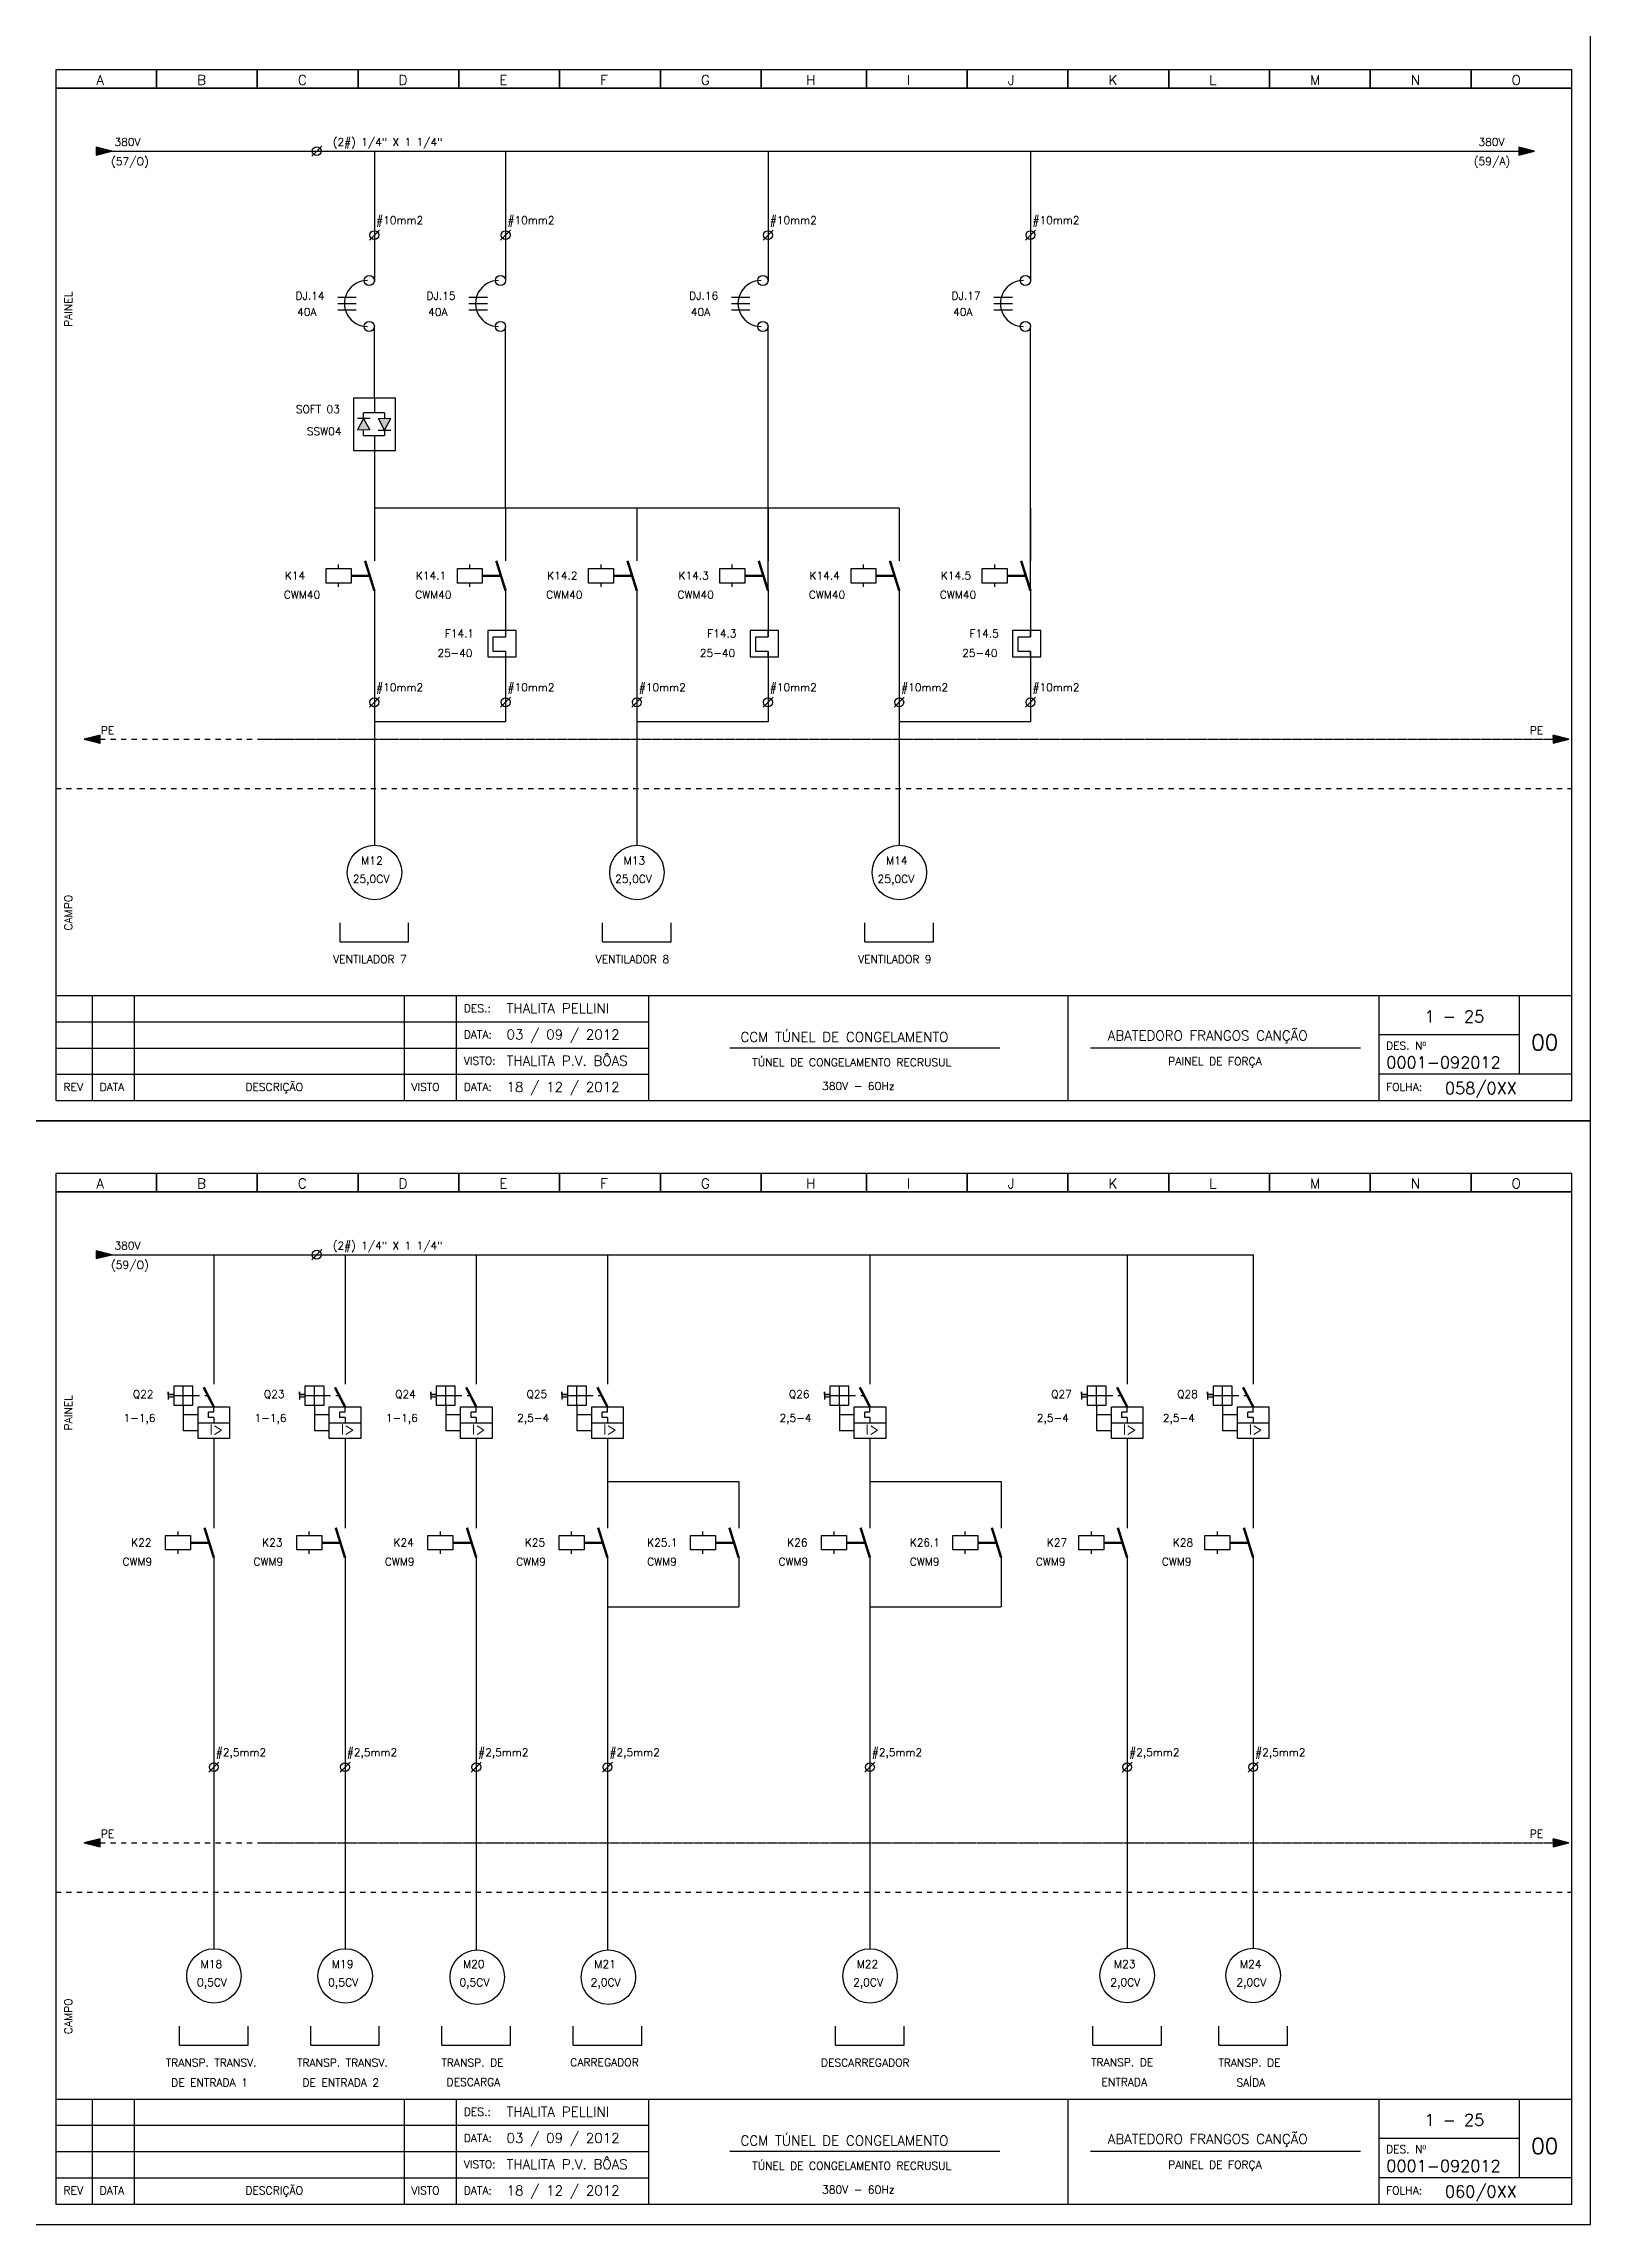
# Model space of a CAD drawing. Header units: millimetres. Extents: x 1974 to 2560, y 1429 to 1567.
# Drawn here: x 2435.76 to 2465.23, y 1470.62 to 1512.17 of the extents above; entities that cross this region are included whole.
import ezdxf

# ---------------------------------------------------------------- set-up
doc = ezdxf.new("R2010")
doc.units = ezdxf.units.MM
for name, pattern in [('DASHDOT2', [0.5, 0.25, -0.125, 0, -0.125]), ('DASHED', [0.75, 0.5, -0.25]), ('HIDDEN2', [0.1875, 0.125, -0.0625])]:
    doc.linetypes.add(name, pattern=pattern)
for name, color, linetype in [('1', 5, 'Continuous'), ('ALIMENTAÇÃO', 6, 'Continuous'), ('CONECTOR_SAK', 2, 'Continuous'), ('DISJUNTOR', 5, 'Continuous'), ('EQUIPAMENTOS', 5, 'Continuous'), ('linhas', 6, 'Continuous'), ('MARGEM', 1, 'Continuous'), ('MOTORES', 5, 'Continuous'), ('PAINEL', 7, 'Continuous'), ('soft', 5, 'Continuous'), ('TERRA', 3, 'DASHED'), ('TEXTO', 4, 'Continuous'), ('TEXTO_2', 5, 'Continuous'), ('TIMBRE', 7, 'Continuous')]:
    doc.layers.add(name, color=color, linetype=linetype)
doc.styles.add('REGUA60', font='romans.shx', dxfattribs={"height": 2})
doc.styles.add('ROMANC', font='romanc.shx', dxfattribs={"height": 0.55})
doc.styles.add('ROMANS', font='romans.shx', dxfattribs={"height": 37})

# ---------------------------------------------------------------- blocks, each defined once
blk = doc.blocks.new('soft')
at = {"layer": 'soft'}
h = blk.add_hatch(color=7, dxfattribs=at)
h.paths.add_polyline_path([(-0.206, -0.385), (-0.323, -0.602), (-0.088, -0.602)])
h.paths.add_polyline_path([(0.194, -0.609), (0.312, -0.391), (0.077, -0.391)])
for p, q in [((0.403, 0), (-0.397, 0)), ((-0.397, 0), (-0.397, -1)), ((0.403, -1), (0.403, 0)), ((-0.206, -0.385), (-0.323, -0.602)), ((-0.206, -0.385), (-0.088, -0.602)), ((0.194, -0.609), (0.077, -0.391)), ((0.194, -0.609), (0.312, -0.391)), ((-0.397, -1), (0.403, -1))]:
    blk.add_line(p, q, dxfattribs=at)
at = {"layer": 'soft', "color": 7}
for p, q in [((0, 0), (0, -0.282)), ((-0.083, -0.385), (-0.323, -0.385)), ((-0.206, -0.385), (-0.206, -0.282)), ((0.194, -0.282), (-0.206, -0.282)), ((0.194, -0.282), (0.194, -0.391)), ((-0.206, -0.711), (-0.206, -0.602)), ((-0.206, -0.711), (0.194, -0.711)), ((0, -0.711), (0, -1)), ((0.072, -0.609), (0.312, -0.609)), ((0.194, -0.609), (0.194, -0.711))]:
    blk.add_line(p, q, dxfattribs=at)
at = {"layer": 'soft', "lineweight": 20}
for p, q in [((0.312, -0.391), (0.077, -0.391)), ((-0.323, -0.602), (-0.088, -0.602))]:
    blk.add_line(p, q, dxfattribs=at)

msp = doc.modelspace()

# ---------------------------------------------------------------- hatches: boundary and pattern name
at = {"layer": 'EQUIPAMENTOS'}
for points in [[(2437.066, 1510.121), (2436.766, 1510.196), (2436.766, 1510.046)], [(2464.171, 1510.121), (2463.871, 1510.196), (2463.871, 1510.046)], [(2437.066, 1489.096), (2436.766, 1489.171), (2436.766, 1489.021)]]:
    msp.add_hatch(color=256, dxfattribs=at).paths.add_polyline_path(points)
at = {"layer": 'TERRA'}
h = msp.add_hatch(dxfattribs=at)
h.set_pattern_fill('ANSI31', color=256, scale=0.004, angle=180, style=0)
h.set_pattern_definition([(225, (2493.79393076, 1547.5372142), (0.0003535533906, -0.0003535533906), [])])
h.paths.add_polyline_path([(2436.539, 1498.917), (2436.839, 1498.917), (2436.839, 1498.992)])
h.paths.add_polyline_path([(2436.839, 1498.842), (2436.839, 1498.917), (2436.539, 1498.917)])
h = msp.add_hatch(dxfattribs=at)
h.set_pattern_fill('ANSI31', color=256, scale=0.004, style=0)
h.set_pattern_definition([(45, (2407.56947655, 1450.29762667), (-0.0003535533906, 0.0003535533906), [])])
h.paths.add_polyline_path([(2464.824, 1498.917), (2464.524, 1498.917), (2464.524, 1498.842)])
h.paths.add_polyline_path([(2464.524, 1498.992), (2464.524, 1498.917), (2464.824, 1498.917)])
h = msp.add_hatch(dxfattribs=at)
h.set_pattern_fill('ANSI31', color=256, scale=0.004, angle=180, style=0)
h.set_pattern_definition([(225, (2493.79393076, 1526.5122142), (0.0003535533906, -0.0003535533906), [])])
h.paths.add_polyline_path([(2436.539, 1477.892), (2436.839, 1477.892), (2436.839, 1477.967)])
h.paths.add_polyline_path([(2436.839, 1477.817), (2436.839, 1477.892), (2436.539, 1477.892)])
h = msp.add_hatch(dxfattribs=at)
h.set_pattern_fill('ANSI31', color=256, scale=0.004, style=0)
h.set_pattern_definition([(45, (2407.56947655, 1429.27262667), (-0.0003535533906, 0.0003535533906), [])])
h.paths.add_polyline_path([(2464.824, 1477.892), (2464.524, 1477.892), (2464.524, 1477.817)])
h.paths.add_polyline_path([(2464.524, 1477.967), (2464.524, 1477.892), (2464.824, 1477.892)])

# ---------------------------------------------------------------- linework, layer by layer
for p, q in [((2441.368, 1507.342), (2441.722, 1507.342)), ((2441.368, 1507.219), (2441.722, 1507.219)), ((2441.368, 1507.096), (2441.722, 1507.096)), ((2443.868, 1507.342), (2444.222, 1507.342)), ((2443.868, 1507.219), (2444.222, 1507.219)), ((2443.868, 1507.096), (2444.222, 1507.096)), ((2448.868, 1507.342), (2449.222, 1507.342)), ((2448.868, 1507.219), (2449.222, 1507.219)), ((2448.868, 1507.096), (2449.222, 1507.096)), ((2453.868, 1507.342), (2454.222, 1507.342)), ((2453.868, 1507.219), (2454.222, 1507.219)), ((2453.868, 1507.096), (2454.222, 1507.096)), ((2441.412, 1495.058), (2441.412, 1495.422)), ((2442.719, 1495.058), (2442.719, 1495.422)), ((2446.412, 1495.058), (2446.412, 1495.422)), ((2447.719, 1495.058), (2447.719, 1495.422)), ((2451.412, 1495.058), (2451.412, 1495.422)), ((2452.719, 1495.058), (2452.719, 1495.422)), ((2441.412, 1495.058), (2442.719, 1495.058)), ((2446.412, 1495.058), (2447.719, 1495.058)), ((2451.412, 1495.058), (2452.719, 1495.058)), ((2438.353, 1474.033), (2438.353, 1474.397)), ((2439.66, 1474.033), (2439.66, 1474.397)), ((2440.853, 1474.033), (2440.853, 1474.397)), ((2442.16, 1474.033), (2442.16, 1474.397)), ((2443.353, 1474.033), (2443.353, 1474.397)), ((2444.66, 1474.033), (2444.66, 1474.397)), ((2445.853, 1474.033), (2445.853, 1474.397)), ((2447.16, 1474.033), (2447.16, 1474.397)), ((2450.853, 1474.033), (2450.853, 1474.397)), ((2452.16, 1474.033), (2452.16, 1474.397)), ((2455.754, 1474.033), (2455.754, 1474.397)), ((2457.061, 1474.033), (2457.061, 1474.397)), ((2458.154, 1474.033), (2458.154, 1474.397)), ((2459.461, 1474.033), (2459.461, 1474.397)), ((2438.353, 1474.033), (2439.66, 1474.033)), ((2440.853, 1474.033), (2442.16, 1474.033)), ((2443.353, 1474.033), (2444.66, 1474.033)), ((2445.853, 1474.033), (2447.16, 1474.033)), ((2450.853, 1474.033), (2452.16, 1474.033)), ((2455.754, 1474.033), (2457.061, 1474.033)), ((2458.154, 1474.033), (2459.461, 1474.033))]:
    msp.add_line(p, q)
at = {"layer": '1'}
for p, q in [((2438.14, 1486.484), (2438.14, 1486.339)), ((2438.14, 1486.432), (2438.14, 1486.484)), ((2438.244, 1486.432), (2438.14, 1486.432)), ((2438.14, 1486.432), (2438.244, 1486.432)), ((2438.14, 1486.391), (2438.244, 1486.391)), ((2438.608, 1486.593), (2438.244, 1486.593)), ((2438.244, 1486.593), (2438.244, 1486.229)), ((2438.244, 1486.411), (2438.608, 1486.411)), ((2438.426, 1486.229), (2438.426, 1486.593)), ((2438.608, 1486.229), (2438.608, 1486.593)), ((2440.64, 1486.484), (2440.64, 1486.339)), ((2440.64, 1486.432), (2440.64, 1486.484)), ((2440.744, 1486.432), (2440.64, 1486.432)), ((2440.64, 1486.432), (2440.744, 1486.432)), ((2440.64, 1486.391), (2440.744, 1486.391)), ((2441.108, 1486.593), (2440.744, 1486.593)), ((2440.744, 1486.593), (2440.744, 1486.229)), ((2440.744, 1486.411), (2441.108, 1486.411)), ((2440.926, 1486.229), (2440.926, 1486.593)), ((2441.108, 1486.229), (2441.108, 1486.593)), ((2443.14, 1486.484), (2443.14, 1486.339)), ((2443.14, 1486.432), (2443.14, 1486.484)), ((2443.244, 1486.432), (2443.14, 1486.432)), ((2443.14, 1486.432), (2443.244, 1486.432)), ((2443.14, 1486.391), (2443.244, 1486.391)), ((2443.608, 1486.593), (2443.244, 1486.593)), ((2443.244, 1486.593), (2443.244, 1486.229)), ((2443.244, 1486.411), (2443.608, 1486.411)), ((2443.426, 1486.229), (2443.426, 1486.593)), ((2443.608, 1486.229), (2443.608, 1486.593)), ((2445.64, 1486.484), (2445.64, 1486.339)), ((2445.64, 1486.432), (2445.64, 1486.484)), ((2445.744, 1486.432), (2445.64, 1486.432)), ((2445.64, 1486.432), (2445.744, 1486.432)), ((2445.64, 1486.391), (2445.744, 1486.391)), ((2446.108, 1486.593), (2445.744, 1486.593)), ((2445.744, 1486.593), (2445.744, 1486.229)), ((2445.744, 1486.411), (2446.108, 1486.411)), ((2445.926, 1486.229), (2445.926, 1486.593)), ((2446.108, 1486.229), (2446.108, 1486.593)), ((2450.64, 1486.484), (2450.64, 1486.339)), ((2450.64, 1486.432), (2450.64, 1486.484)), ((2450.744, 1486.432), (2450.64, 1486.432)), ((2450.64, 1486.432), (2450.744, 1486.432)), ((2450.64, 1486.391), (2450.744, 1486.391)), ((2451.108, 1486.593), (2450.744, 1486.593)), ((2450.744, 1486.593), (2450.744, 1486.229)), ((2450.744, 1486.411), (2451.108, 1486.411)), ((2450.926, 1486.229), (2450.926, 1486.593)), ((2451.108, 1486.229), (2451.108, 1486.593)), ((2455.54, 1486.484), (2455.54, 1486.339)), ((2455.54, 1486.432), (2455.54, 1486.484)), ((2455.644, 1486.432), (2455.54, 1486.432)), ((2455.54, 1486.432), (2455.644, 1486.432)), ((2455.54, 1486.391), (2455.644, 1486.391)), ((2456.008, 1486.593), (2455.644, 1486.593)), ((2455.644, 1486.593), (2455.644, 1486.229)), ((2455.644, 1486.411), (2456.008, 1486.411)), ((2455.826, 1486.229), (2455.826, 1486.593)), ((2456.008, 1486.229), (2456.008, 1486.593)), ((2457.941, 1486.484), (2457.941, 1486.339)), ((2457.941, 1486.432), (2457.941, 1486.484)), ((2458.045, 1486.432), (2457.941, 1486.432)), ((2457.941, 1486.432), (2458.045, 1486.432)), ((2457.941, 1486.391), (2458.045, 1486.391)), ((2458.409, 1486.593), (2458.045, 1486.593)), ((2458.045, 1486.593), (2458.045, 1486.229)), ((2458.045, 1486.411), (2458.409, 1486.411)), ((2458.227, 1486.229), (2458.227, 1486.593)), ((2458.409, 1486.229), (2458.409, 1486.593)), ((2438.244, 1486.229), (2438.608, 1486.229)), ((2440.744, 1486.229), (2441.108, 1486.229)), ((2443.244, 1486.229), (2443.608, 1486.229)), ((2445.744, 1486.229), (2446.108, 1486.229)), ((2450.744, 1486.229), (2451.108, 1486.229)), ((2455.644, 1486.229), (2456.008, 1486.229)), ((2458.045, 1486.229), (2458.409, 1486.229))]:
    msp.add_line(p, q, dxfattribs=at)
at = {"layer": 'ALIMENTAÇÃO', "color": 6}
for p, q in [((2442.066, 1510.121), (2442.066, 1507.64)), ((2444.566, 1510.121), (2444.566, 1507.64)), ((2449.566, 1510.121), (2449.566, 1507.64)), ((2454.566, 1510.121), (2454.566, 1507.64)), ((2442.066, 1504.416), (2442.066, 1502.317)), ((2444.566, 1503.317), (2444.566, 1502.317)), ((2447.066, 1503.317), (2447.066, 1502.317)), ((2449.566, 1503.317), (2449.566, 1502.317)), ((2452.066, 1503.317), (2452.066, 1502.317)), ((2454.566, 1503.317), (2454.566, 1502.317)), ((2442.066, 1501.748), (2442.066, 1496.899)), ((2444.566, 1501.748), (2444.566, 1500.868)), ((2447.066, 1501.748), (2447.066, 1496.899)), ((2449.566, 1501.748), (2449.566, 1500.868)), ((2452.066, 1501.748), (2452.066, 1496.899)), ((2454.566, 1501.748), (2454.566, 1500.868)), ((2444.566, 1500.589), (2444.566, 1499.251)), ((2449.566, 1500.589), (2449.566, 1499.251)), ((2454.566, 1500.589), (2454.566, 1499.251)), ((2439.007, 1489.096), (2439.007, 1486.631)), ((2441.507, 1489.096), (2441.507, 1486.631)), ((2444.007, 1489.096), (2444.007, 1486.631)), ((2446.507, 1489.096), (2446.507, 1486.631)), ((2451.507, 1489.096), (2451.507, 1486.631)), ((2456.408, 1489.096), (2456.408, 1486.631)), ((2458.809, 1489.096), (2458.809, 1486.631)), ((2439.007, 1485.593), (2439.007, 1483.888)), ((2441.507, 1485.593), (2441.507, 1483.888)), ((2444.007, 1485.593), (2444.007, 1483.888)), ((2446.507, 1485.593), (2446.507, 1483.888)), ((2451.507, 1485.593), (2451.507, 1483.888)), ((2456.408, 1485.593), (2456.408, 1483.888)), ((2458.809, 1485.593), (2458.809, 1483.888)), ((2449.007, 1484.772), (2449.007, 1483.888)), ((2454.007, 1484.772), (2454.007, 1483.888)), ((2439.007, 1483.325), (2439.007, 1475.874)), ((2441.507, 1483.325), (2441.507, 1475.874)), ((2444.007, 1483.325), (2444.007, 1475.85)), ((2446.507, 1483.325), (2446.507, 1475.85)), ((2449.007, 1483.325), (2449.007, 1482.386)), ((2451.507, 1483.325), (2451.507, 1475.874)), ((2454.007, 1483.325), (2454.007, 1482.386)), ((2456.408, 1483.325), (2456.408, 1479.332)), ((2458.809, 1483.325), (2458.809, 1479.332)), ((2456.408, 1479.332), (2456.408, 1475.882)), ((2458.809, 1479.332), (2458.809, 1475.882))]:
    msp.add_line(p, q, dxfattribs=at)
at = {"layer": 'ALIMENTAÇÃO'}
for p, q in [((2452.066, 1503.317), (2442.066, 1503.317)), ((2444.566, 1499.251), (2442.066, 1499.251)), ((2449.566, 1499.251), (2447.066, 1499.251)), ((2454.566, 1499.251), (2452.066, 1499.251)), ((2446.507, 1484.772), (2449.007, 1484.772)), ((2451.507, 1484.772), (2454.007, 1484.772)), ((2446.507, 1482.386), (2449.007, 1482.386)), ((2451.507, 1482.386), (2454.007, 1482.386))]:
    msp.add_line(p, q, dxfattribs=at)
at = {"layer": 'CONECTOR_SAK'}
for p, q in [((2441.064, 1510.217), (2440.873, 1510.025)), ((2442.162, 1508.619), (2441.971, 1508.426)), ((2444.662, 1508.619), (2444.471, 1508.426)), ((2449.662, 1508.619), (2449.471, 1508.426)), ((2454.662, 1508.619), (2454.471, 1508.426)), ((2442.162, 1499.718), (2441.972, 1499.525)), ((2444.662, 1499.718), (2444.472, 1499.525)), ((2447.162, 1499.718), (2446.972, 1499.525)), ((2449.662, 1499.718), (2449.472, 1499.525)), ((2452.162, 1499.718), (2451.972, 1499.525)), ((2454.662, 1499.718), (2454.472, 1499.525)), ((2441.064, 1489.192), (2440.873, 1489)), ((2439.103, 1479.428), (2438.912, 1479.236)), ((2441.603, 1479.428), (2441.412, 1479.236)), ((2444.103, 1479.428), (2443.912, 1479.236)), ((2446.603, 1479.428), (2446.412, 1479.236)), ((2451.603, 1479.428), (2451.412, 1479.236)), ((2456.504, 1479.428), (2456.313, 1479.236)), ((2458.905, 1479.428), (2458.714, 1479.236))]:
    msp.add_line(p, q, dxfattribs=at)
for centre in [(2440.968, 1510.121), (2442.066, 1508.522), (2444.566, 1508.522), (2449.566, 1508.522), (2454.566, 1508.522), (2442.066, 1499.621), (2444.566, 1499.621), (2447.066, 1499.621), (2449.566, 1499.621), (2452.066, 1499.621), (2454.566, 1499.621), (2440.968, 1489.096), (2439.007, 1479.332), (2441.507, 1479.332), (2444.007, 1479.332), (2446.507, 1479.332), (2451.507, 1479.332), (2456.408, 1479.332), (2458.809, 1479.332)]:
    msp.add_circle(centre, 0.0846, dxfattribs=at)
at = {"layer": 'DISJUNTOR', "linetype": 'HIDDEN2'}
for p, q in [((2438.608, 1486.411), (2438.907, 1486.411)), ((2441.108, 1486.411), (2441.407, 1486.411)), ((2443.608, 1486.411), (2443.907, 1486.411)), ((2446.108, 1486.411), (2446.407, 1486.411)), ((2451.108, 1486.411), (2451.407, 1486.411)), ((2456.008, 1486.411), (2456.308, 1486.411)), ((2458.409, 1486.411), (2458.709, 1486.411))]:
    msp.add_line(p, q, dxfattribs=at)
at = {"layer": 'DISJUNTOR'}
for p, q in [((2438.426, 1486.229), (2438.426, 1485.743)), ((2438.707, 1486.043), (2438.426, 1486.043)), ((2438.708, 1485.895), (2439.308, 1485.895)), ((2439.008, 1486.095), (2438.908, 1486.095)), ((2438.908, 1485.995), (2438.908, 1486.095)), ((2439.008, 1485.995), (2438.908, 1485.995)), ((2439.008, 1486.095), (2439.008, 1486.195)), ((2439.008, 1485.995), (2439.008, 1485.895)), ((2440.926, 1486.229), (2440.926, 1485.743)), ((2441.207, 1486.043), (2440.926, 1486.043)), ((2441.208, 1485.895), (2441.808, 1485.895)), ((2441.508, 1486.095), (2441.408, 1486.095)), ((2441.408, 1485.995), (2441.408, 1486.095)), ((2441.508, 1485.995), (2441.408, 1485.995)), ((2441.508, 1486.095), (2441.508, 1486.195)), ((2441.508, 1485.995), (2441.508, 1485.895)), ((2443.426, 1486.229), (2443.426, 1485.743)), ((2443.707, 1486.043), (2443.426, 1486.043)), ((2443.708, 1485.895), (2444.308, 1485.895)), ((2444.008, 1486.095), (2443.908, 1486.095)), ((2443.908, 1485.995), (2443.908, 1486.095)), ((2444.008, 1485.995), (2443.908, 1485.995)), ((2444.008, 1486.095), (2444.008, 1486.195)), ((2444.008, 1485.995), (2444.008, 1485.895)), ((2445.926, 1486.229), (2445.926, 1485.743)), ((2446.207, 1486.043), (2445.926, 1486.043)), ((2446.208, 1485.895), (2446.808, 1485.895)), ((2446.508, 1486.095), (2446.408, 1486.095)), ((2446.408, 1485.995), (2446.408, 1486.095)), ((2446.508, 1485.995), (2446.408, 1485.995)), ((2446.508, 1486.095), (2446.508, 1486.195)), ((2446.508, 1485.995), (2446.508, 1485.895)), ((2450.926, 1486.229), (2450.926, 1485.743)), ((2451.207, 1486.043), (2450.926, 1486.043)), ((2451.208, 1485.895), (2451.808, 1485.895)), ((2451.508, 1486.095), (2451.408, 1486.095)), ((2451.408, 1485.995), (2451.408, 1486.095)), ((2451.508, 1485.995), (2451.408, 1485.995)), ((2451.508, 1486.095), (2451.508, 1486.195)), ((2451.508, 1485.995), (2451.508, 1485.895)), ((2455.826, 1486.229), (2455.826, 1485.743)), ((2456.108, 1486.043), (2455.826, 1486.043)), ((2456.109, 1485.895), (2456.709, 1485.895)), ((2456.409, 1486.095), (2456.309, 1486.095)), ((2456.309, 1485.995), (2456.309, 1486.095)), ((2456.409, 1485.995), (2456.309, 1485.995)), ((2456.409, 1486.095), (2456.409, 1486.195)), ((2456.409, 1485.995), (2456.409, 1485.895)), ((2458.227, 1486.229), (2458.227, 1485.743)), ((2458.509, 1486.043), (2458.227, 1486.043)), ((2458.51, 1485.895), (2459.11, 1485.895)), ((2458.81, 1486.095), (2458.71, 1486.095)), ((2458.71, 1485.995), (2458.71, 1486.095)), ((2458.81, 1485.995), (2458.71, 1485.995)), ((2458.81, 1486.095), (2458.81, 1486.195)), ((2458.81, 1485.995), (2458.81, 1485.895)), ((2438.707, 1485.743), (2438.426, 1485.743)), ((2441.207, 1485.743), (2440.926, 1485.743)), ((2443.707, 1485.743), (2443.426, 1485.743)), ((2446.207, 1485.743), (2445.926, 1485.743)), ((2451.207, 1485.743), (2450.926, 1485.743)), ((2456.108, 1485.743), (2455.826, 1485.743)), ((2458.509, 1485.743), (2458.227, 1485.743))]:
    msp.add_line(p, q, dxfattribs=at)
at = {"layer": 'DISJUNTOR', "const_width": 0.0472}
for points in [[(2439.008, 1486.195), (2438.815, 1486.569)], [(2441.508, 1486.195), (2441.315, 1486.569)], [(2444.008, 1486.195), (2443.815, 1486.569)], [(2446.508, 1486.195), (2446.315, 1486.569)], [(2451.508, 1486.195), (2451.315, 1486.569)], [(2456.409, 1486.195), (2456.216, 1486.569)], [(2458.81, 1486.195), (2458.617, 1486.569)]]:
    msp.add_lwpolyline(points, dxfattribs=at)
at = {"layer": 'DISJUNTOR'}
for points in [[(2438.708, 1486.195), (2439.308, 1486.195), (2439.308, 1485.595), (2438.708, 1485.595)], [(2441.208, 1486.195), (2441.808, 1486.195), (2441.808, 1485.595), (2441.208, 1485.595)], [(2443.708, 1486.195), (2444.308, 1486.195), (2444.308, 1485.595), (2443.708, 1485.595)], [(2446.208, 1486.195), (2446.808, 1486.195), (2446.808, 1485.595), (2446.208, 1485.595)], [(2451.208, 1486.195), (2451.808, 1486.195), (2451.808, 1485.595), (2451.208, 1485.595)], [(2456.109, 1486.195), (2456.709, 1486.195), (2456.709, 1485.595), (2456.109, 1485.595)], [(2458.51, 1486.195), (2459.11, 1486.195), (2459.11, 1485.595), (2458.51, 1485.595)]]:
    msp.add_lwpolyline(points, close=True, dxfattribs=at)
for centre in [(2441.969, 1507.657), (2444.469, 1507.657), (2449.469, 1507.657), (2454.469, 1507.657), (2441.969, 1506.78), (2444.469, 1506.78), (2449.469, 1506.78), (2454.469, 1506.78)]:
    msp.add_circle(centre, 0.097, dxfattribs=at)
for centre in [(2441.932, 1507.219), (2444.432, 1507.219), (2449.432, 1507.219), (2454.432, 1507.219)]:
    msp.add_arc(centre, 0.438, 89.8656, 270.134, dxfattribs=at)
at = {"layer": 'EQUIPAMENTOS'}
for p, q in [((2437.066, 1510.121), (2463.963, 1510.121)), ((2441.385, 1502.172), (2441.385, 1502.244)), ((2441.623, 1502.043), (2441.975, 1502.043)), ((2443.885, 1502.172), (2443.885, 1502.244)), ((2444.123, 1502.043), (2444.475, 1502.043)), ((2446.385, 1502.172), (2446.385, 1502.244)), ((2446.623, 1502.043), (2446.975, 1502.043)), ((2448.885, 1502.172), (2448.885, 1502.244)), ((2449.123, 1502.043), (2449.475, 1502.043)), ((2451.385, 1502.172), (2451.385, 1502.244)), ((2451.623, 1502.043), (2451.975, 1502.043)), ((2453.885, 1502.172), (2453.885, 1502.244)), ((2454.123, 1502.043), (2454.475, 1502.043)), ((2441.385, 1501.822), (2441.385, 1501.893)), ((2441.623, 1502.023), (2441.981, 1502.023)), ((2443.885, 1501.822), (2443.885, 1501.893)), ((2444.123, 1502.023), (2444.481, 1502.023)), ((2446.385, 1501.822), (2446.385, 1501.893)), ((2446.623, 1502.023), (2446.981, 1502.023)), ((2448.885, 1501.822), (2448.885, 1501.893)), ((2449.123, 1502.023), (2449.481, 1502.023)), ((2451.385, 1501.822), (2451.385, 1501.893)), ((2451.623, 1502.023), (2451.981, 1502.023)), ((2453.885, 1501.822), (2453.885, 1501.893)), ((2454.123, 1502.023), (2454.481, 1502.023)), ((2444.765, 1500.986), (2444.226, 1500.986)), ((2444.226, 1500.986), (2444.226, 1500.486)), ((2444.331, 1500.589), (2444.331, 1500.868)), ((2444.331, 1500.868), (2444.569, 1500.868)), ((2444.569, 1500.868), (2444.569, 1500.986)), ((2444.765, 1500.486), (2444.765, 1500.986)), ((2449.765, 1500.986), (2449.226, 1500.986)), ((2449.226, 1500.986), (2449.226, 1500.486)), ((2449.331, 1500.589), (2449.331, 1500.868)), ((2449.331, 1500.868), (2449.569, 1500.868)), ((2449.569, 1500.868), (2449.569, 1500.986)), ((2449.765, 1500.486), (2449.765, 1500.986)), ((2454.765, 1500.986), (2454.226, 1500.986)), ((2454.226, 1500.986), (2454.226, 1500.486)), ((2454.331, 1500.589), (2454.331, 1500.868)), ((2454.331, 1500.868), (2454.569, 1500.868)), ((2454.569, 1500.868), (2454.569, 1500.986)), ((2454.765, 1500.486), (2454.765, 1500.986)), ((2444.226, 1500.486), (2444.765, 1500.486)), ((2444.569, 1500.589), (2444.331, 1500.589)), ((2444.569, 1500.486), (2444.569, 1500.589)), ((2449.226, 1500.486), (2449.765, 1500.486)), ((2449.569, 1500.589), (2449.331, 1500.589)), ((2449.569, 1500.486), (2449.569, 1500.589)), ((2454.226, 1500.486), (2454.765, 1500.486)), ((2454.569, 1500.589), (2454.331, 1500.589)), ((2454.569, 1500.486), (2454.569, 1500.589)), ((2437.066, 1489.096), (2458.809, 1489.096)), ((2438.325, 1483.749), (2438.325, 1483.821)), ((2440.825, 1483.749), (2440.825, 1483.821)), ((2443.325, 1483.749), (2443.325, 1483.821)), ((2445.825, 1483.749), (2445.825, 1483.821)), ((2448.325, 1483.749), (2448.325, 1483.821)), ((2450.825, 1483.749), (2450.825, 1483.821)), ((2453.325, 1483.749), (2453.325, 1483.821)), ((2455.726, 1483.749), (2455.726, 1483.821)), ((2458.127, 1483.749), (2458.127, 1483.821)), ((2438.325, 1483.399), (2438.325, 1483.47)), ((2438.563, 1483.619), (2438.916, 1483.619)), ((2438.563, 1483.599), (2438.922, 1483.599)), ((2440.825, 1483.399), (2440.825, 1483.47)), ((2441.063, 1483.619), (2441.416, 1483.619)), ((2441.063, 1483.599), (2441.422, 1483.599)), ((2443.325, 1483.399), (2443.325, 1483.47)), ((2443.563, 1483.619), (2443.916, 1483.619)), ((2443.563, 1483.599), (2443.922, 1483.599)), ((2445.825, 1483.399), (2445.825, 1483.47)), ((2446.063, 1483.619), (2446.416, 1483.619)), ((2446.063, 1483.599), (2446.422, 1483.599)), ((2448.325, 1483.399), (2448.325, 1483.47)), ((2448.563, 1483.619), (2448.916, 1483.619)), ((2448.563, 1483.599), (2448.922, 1483.599)), ((2450.825, 1483.399), (2450.825, 1483.47)), ((2451.063, 1483.619), (2451.416, 1483.619)), ((2451.063, 1483.599), (2451.422, 1483.599)), ((2453.325, 1483.399), (2453.325, 1483.47)), ((2453.563, 1483.619), (2453.916, 1483.619)), ((2453.563, 1483.599), (2453.922, 1483.599)), ((2455.726, 1483.399), (2455.726, 1483.47)), ((2455.964, 1483.619), (2456.316, 1483.619)), ((2455.964, 1483.599), (2456.323, 1483.599)), ((2458.127, 1483.399), (2458.127, 1483.47)), ((2458.365, 1483.619), (2458.717, 1483.619)), ((2458.365, 1483.599), (2458.723, 1483.599))]:
    msp.add_line(p, q, dxfattribs=at)
for points in [[(2436.766, 1510.046), (2437.066, 1510.121), (2436.766, 1510.196), (2436.766, 1510.046)], [(2463.871, 1510.046), (2464.171, 1510.121), (2463.871, 1510.196), (2463.871, 1510.046)], [(2436.766, 1489.021), (2437.066, 1489.096), (2436.766, 1489.171), (2436.766, 1489.021)]]:
    msp.add_lwpolyline(points, dxfattribs=at)
for points in [[(2441.147, 1501.893), (2441.147, 1502.172), (2441.623, 1502.172), (2441.623, 1501.893)], [(2443.647, 1501.893), (2443.647, 1502.172), (2444.123, 1502.172), (2444.123, 1501.893)], [(2446.147, 1501.893), (2446.147, 1502.172), (2446.623, 1502.172), (2446.623, 1501.893)], [(2448.647, 1501.893), (2448.647, 1502.172), (2449.123, 1502.172), (2449.123, 1501.893)], [(2451.147, 1501.893), (2451.147, 1502.172), (2451.623, 1502.172), (2451.623, 1501.893)], [(2453.647, 1501.893), (2453.647, 1502.172), (2454.123, 1502.172), (2454.123, 1501.893)], [(2438.087, 1483.47), (2438.087, 1483.749), (2438.563, 1483.749), (2438.563, 1483.47)], [(2440.587, 1483.47), (2440.587, 1483.749), (2441.063, 1483.749), (2441.063, 1483.47)], [(2443.087, 1483.47), (2443.087, 1483.749), (2443.563, 1483.749), (2443.563, 1483.47)], [(2445.587, 1483.47), (2445.587, 1483.749), (2446.063, 1483.749), (2446.063, 1483.47)], [(2448.087, 1483.47), (2448.087, 1483.749), (2448.563, 1483.749), (2448.563, 1483.47)], [(2450.587, 1483.47), (2450.587, 1483.749), (2451.063, 1483.749), (2451.063, 1483.47)], [(2453.087, 1483.47), (2453.087, 1483.749), (2453.563, 1483.749), (2453.563, 1483.47)], [(2455.488, 1483.47), (2455.488, 1483.749), (2455.964, 1483.749), (2455.964, 1483.47)], [(2457.889, 1483.47), (2457.889, 1483.749), (2458.365, 1483.749), (2458.365, 1483.47)]]:
    msp.add_lwpolyline(points, close=True, dxfattribs=at)
at = {"layer": 'EQUIPAMENTOS', "const_width": 0.0472}
for points in [[(2442.066, 1501.748), (2441.889, 1502.317)], [(2444.566, 1501.748), (2444.389, 1502.317)], [(2447.066, 1501.748), (2446.889, 1502.317)], [(2449.566, 1501.748), (2449.389, 1502.317)], [(2452.066, 1501.748), (2451.889, 1502.317)], [(2454.566, 1501.748), (2454.389, 1502.317)], [(2439.007, 1483.325), (2438.83, 1483.894)], [(2441.507, 1483.325), (2441.33, 1483.894)], [(2444.007, 1483.325), (2443.83, 1483.894)], [(2446.507, 1483.325), (2446.33, 1483.894)], [(2449.007, 1483.325), (2448.83, 1483.894)], [(2451.507, 1483.325), (2451.33, 1483.894)], [(2454.007, 1483.325), (2453.83, 1483.894)], [(2456.408, 1483.325), (2456.231, 1483.894)], [(2458.809, 1483.325), (2458.632, 1483.894)]]:
    msp.add_lwpolyline(points, dxfattribs=at)
at = {"layer": 'linhas', "color": 6}
for p, q in [((2442.066, 1505.416), (2442.066, 1506.78)), ((2444.566, 1503.317), (2444.566, 1506.78)), ((2449.566, 1501.748), (2449.566, 1506.78)), ((2454.566, 1505.416), (2454.566, 1506.78)), ((2454.566, 1501.748), (2454.566, 1506.78))]:
    msp.add_line(p, q, dxfattribs=at)
at = {"layer": 'MARGEM', "color": 7}
for points in [[(2435.534, 1491.646), (2465.234, 1491.646), (2465.234, 1512.671), (2435.534, 1512.671)], [(2435.534, 1470.621), (2465.234, 1470.621), (2465.234, 1491.646), (2435.534, 1491.646)]]:
    msp.add_lwpolyline(points, close=True, dxfattribs=at)
at = {"layer": 'MOTORES'}
for centre in [(2442.069, 1496.379), (2447.069, 1496.379), (2452.069, 1496.379), (2439.01, 1475.354), (2441.51, 1475.354), (2451.51, 1475.354), (2456.408, 1475.363), (2458.809, 1475.363), (2444.027, 1475.331), (2446.525, 1475.331)]:
    msp.add_circle(centre, 0.519, dxfattribs=at)
at = {"layer": 'PAINEL', "color": 12, "linetype": 'HIDDEN2', "ltscale": 0.005}
for p, q in [((2435.996, 1497.977), (2464.88, 1497.977)), ((2435.996, 1476.952), (2464.88, 1476.952))]:
    msp.add_line(p, q, dxfattribs=at)
at = {"layer": 'TERRA', "linetype": 'DASHDOT2', "ltscale": 0.0025}
for p, q in [((2436.839, 1498.917), (2464.524, 1498.917)), ((2436.839, 1498.917), (2464.524, 1498.917)), ((2439.95, 1498.917), (2464.824, 1498.917)), ((2436.839, 1477.892), (2464.524, 1477.892)), ((2436.839, 1477.892), (2464.524, 1477.892)), ((2439.95, 1477.892), (2464.824, 1477.892))]:
    msp.add_line(p, q, dxfattribs=at)
at = {"layer": 'TERRA'}
for points in [[(2436.839, 1498.992), (2436.539, 1498.917), (2436.839, 1498.842), (2436.839, 1498.992)], [(2436.839, 1498.992), (2436.539, 1498.917), (2436.839, 1498.842), (2436.839, 1498.992)], [(2464.524, 1498.842), (2464.824, 1498.917), (2464.524, 1498.992), (2464.524, 1498.842)], [(2464.524, 1498.842), (2464.824, 1498.917), (2464.524, 1498.992), (2464.524, 1498.842)], [(2436.839, 1477.967), (2436.539, 1477.892), (2436.839, 1477.817), (2436.839, 1477.967)], [(2436.839, 1477.967), (2436.539, 1477.892), (2436.839, 1477.817), (2436.839, 1477.967)], [(2464.524, 1477.817), (2464.824, 1477.892), (2464.524, 1477.967), (2464.524, 1477.817)], [(2464.524, 1477.817), (2464.824, 1477.892), (2464.524, 1477.967), (2464.524, 1477.817)]]:
    msp.add_lwpolyline(points, dxfattribs=at)
at = {"layer": 'TIMBRE', "color": 12}
for p, q in [((2464.88, 1511.671), (2435.996, 1511.671)), ((2464.88, 1490.646), (2435.996, 1490.646))]:
    msp.add_line(p, q, dxfattribs=at)
at = {"layer": 'TIMBRE'}
for p, q in [((2435.996, 1494.034), (2464.88, 1494.034)), ((2436.696, 1492.034), (2436.696, 1494.034)), ((2437.496, 1492.034), (2437.496, 1494.034)), ((2442.634, 1494.034), (2442.634, 1492.034)), ((2443.634, 1492.034), (2443.634, 1494.034)), ((2447.287, 1494.034), (2447.287, 1492.034)), ((2455.276, 1494.034), (2455.276, 1492.034)), ((2461.204, 1494.034), (2461.204, 1492.034)), ((2463.88, 1494.034), (2463.88, 1492.534)), ((2435.996, 1493.534), (2447.287, 1493.534)), ((2435.996, 1493.034), (2447.287, 1493.034)), ((2453.98, 1493.034), (2448.837, 1493.034)), ((2460.852, 1493.034), (2455.708, 1493.034)), ((2463.88, 1493.284), (2461.204, 1493.284)), ((2435.996, 1492.534), (2447.287, 1492.534)), ((2464.88, 1492.534), (2461.204, 1492.534)), ((2435.996, 1473.009), (2464.88, 1473.009)), ((2436.696, 1471.009), (2436.696, 1473.009)), ((2437.496, 1471.009), (2437.496, 1473.009)), ((2442.634, 1473.009), (2442.634, 1471.009)), ((2443.634, 1471.009), (2443.634, 1473.009)), ((2447.287, 1473.009), (2447.287, 1471.009)), ((2455.276, 1473.009), (2455.276, 1471.009)), ((2461.204, 1473.009), (2461.204, 1471.009)), ((2463.88, 1473.009), (2463.88, 1471.509)), ((2435.996, 1472.509), (2447.287, 1472.509)), ((2463.88, 1472.259), (2461.204, 1472.259)), ((2435.996, 1472.009), (2447.287, 1472.009)), ((2453.98, 1472.009), (2448.837, 1472.009)), ((2460.852, 1472.009), (2455.708, 1472.009)), ((2435.996, 1471.509), (2447.287, 1471.509)), ((2464.88, 1471.509), (2461.204, 1471.509))]:
    msp.add_line(p, q, dxfattribs=at)
at = {"layer": 'TIMBRE', "color": 12}
for points in [[(2435.996, 1511.321), (2437.916, 1511.321), (2437.916, 1511.671), (2435.996, 1511.671)], [(2437.916, 1511.321), (2439.836, 1511.321), (2439.836, 1511.671), (2437.916, 1511.671)], [(2439.836, 1511.321), (2441.756, 1511.321), (2441.756, 1511.671), (2439.836, 1511.671)], [(2441.756, 1511.321), (2443.676, 1511.321), (2443.676, 1511.671), (2441.756, 1511.671)], [(2443.676, 1511.321), (2445.596, 1511.321), (2445.596, 1511.671), (2443.676, 1511.671)], [(2445.596, 1511.321), (2447.516, 1511.321), (2447.516, 1511.671), (2445.596, 1511.671)], [(2447.516, 1511.321), (2449.436, 1511.321), (2449.436, 1511.671), (2447.516, 1511.671)], [(2449.436, 1511.321), (2451.44, 1511.321), (2451.44, 1511.671), (2449.436, 1511.671)], [(2451.44, 1511.321), (2453.36, 1511.321), (2453.36, 1511.671), (2451.44, 1511.671)], [(2453.36, 1511.321), (2455.28, 1511.321), (2455.28, 1511.671), (2453.36, 1511.671)], [(2455.28, 1511.321), (2457.2, 1511.321), (2457.2, 1511.671), (2455.28, 1511.671)], [(2457.2, 1511.321), (2459.12, 1511.321), (2459.12, 1511.671), (2457.2, 1511.671)], [(2459.12, 1511.321), (2461.04, 1511.321), (2461.04, 1511.671), (2459.12, 1511.671)], [(2461.04, 1511.321), (2462.96, 1511.321), (2462.96, 1511.671), (2461.04, 1511.671)], [(2462.96, 1511.321), (2464.88, 1511.321), (2464.88, 1511.671), (2462.96, 1511.671)], [(2435.996, 1492.034), (2464.88, 1492.034), (2464.88, 1511.321), (2435.996, 1511.321)], [(2435.996, 1490.296), (2437.916, 1490.296), (2437.916, 1490.646), (2435.996, 1490.646)], [(2437.916, 1490.296), (2439.836, 1490.296), (2439.836, 1490.646), (2437.916, 1490.646)], [(2439.836, 1490.296), (2441.756, 1490.296), (2441.756, 1490.646), (2439.836, 1490.646)], [(2441.756, 1490.296), (2443.676, 1490.296), (2443.676, 1490.646), (2441.756, 1490.646)], [(2443.676, 1490.296), (2445.596, 1490.296), (2445.596, 1490.646), (2443.676, 1490.646)], [(2445.596, 1490.296), (2447.516, 1490.296), (2447.516, 1490.646), (2445.596, 1490.646)], [(2447.516, 1490.296), (2449.436, 1490.296), (2449.436, 1490.646), (2447.516, 1490.646)], [(2449.436, 1490.296), (2451.44, 1490.296), (2451.44, 1490.646), (2449.436, 1490.646)], [(2451.44, 1490.296), (2453.36, 1490.296), (2453.36, 1490.646), (2451.44, 1490.646)], [(2453.36, 1490.296), (2455.28, 1490.296), (2455.28, 1490.646), (2453.36, 1490.646)], [(2455.28, 1490.296), (2457.2, 1490.296), (2457.2, 1490.646), (2455.28, 1490.646)], [(2457.2, 1490.296), (2459.12, 1490.296), (2459.12, 1490.646), (2457.2, 1490.646)], [(2459.12, 1490.296), (2461.04, 1490.296), (2461.04, 1490.646), (2459.12, 1490.646)], [(2461.04, 1490.296), (2462.96, 1490.296), (2462.96, 1490.646), (2461.04, 1490.646)], [(2462.96, 1490.296), (2464.88, 1490.296), (2464.88, 1490.646), (2462.96, 1490.646)], [(2435.996, 1471.009), (2464.88, 1471.009), (2464.88, 1490.296), (2435.996, 1490.296)]]:
    msp.add_lwpolyline(points, close=True, dxfattribs=at)

# ---------------------------------------------------------------- block references
at = {"layer": 'soft'}
msp.add_blockref('soft', (2442.066, 1505.416), dxfattribs=at)

# ---------------------------------------------------------------- texts
at = {"style": 'ROMANS'}
for s, p in [('DES. Nº', (2461.34, 1493.003)), ('TÚNEL DE CONGELAMENTO RECRUSUL', (2449.266, 1492.686)), ('PAINEL DE FORÇA', (2457.191, 1492.707)), ('380V - 60Hz', (2450.594, 1492.234)), ('FOLHA:', (2461.34, 1492.216)), ('DES. Nº', (2461.34, 1471.978)), ('TÚNEL DE CONGELAMENTO RECRUSUL', (2449.266, 1471.661)), ('PAINEL DE FORÇA', (2457.191, 1471.682)), ('380V - 60Hz', (2450.594, 1471.209)), ('FOLHA:', (2461.34, 1471.191))]:
    msp.add_text(s, height=0.15, dxfattribs=at).set_placement(p)
at = {"layer": 'TEXTO'}
for s, height, style, p in [('A', 0.188, 'ROMANS', (2436.768, 1511.384)), ('B', 0.188, 'ROMANS', (2438.688, 1511.384)), ('C', 0.188, 'ROMANS', (2440.608, 1511.384)), ('D', 0.188, 'ROMANS', (2442.528, 1511.384)), ('E', 0.188, 'ROMANS', (2444.448, 1511.384)), ('F', 0.188, 'ROMANS', (2446.368, 1511.384)), ('G', 0.188, 'ROMANS', (2448.288, 1511.384)), ('H', 0.188, 'ROMANS', (2450.293, 1511.384)), ('I', 0.188, 'ROMANS', (2452.213, 1511.384)), ('J', 0.188, 'ROMANS', (2454.133, 1511.384)), ('K', 0.188, 'ROMANS', (2456.053, 1511.384)), ('L', 0.188, 'ROMANS', (2457.973, 1511.384)), ('M', 0.188, 'ROMANS', (2459.893, 1511.384)), ('N', 0.188, 'ROMANS', (2461.813, 1511.384)), ('O', 0.188, 'ROMANS', (2463.733, 1511.384)), ('380V', 0.148, 'ROMANS', (2437.118, 1510.221)), ('(2#) 1/4" X 1 1/4"', 0.148, 'ROMANS', (2441.276, 1510.221)), ('380V', 0.148, 'ROMANS', (2463.105, 1510.221)), ('(57/O)', 0.15, 'ROMANS', (2437.048, 1509.852)), ('(59/A)', 0.15, 'ROMANS', (2463.012, 1509.854)), ('#10mm2', 0.148, 'ROMANS', (2442.103, 1508.732)), ('#10mm2', 0.148, 'ROMANS', (2444.603, 1508.732)), ('#10mm2', 0.148, 'ROMANS', (2449.603, 1508.732)), ('#10mm2', 0.148, 'ROMANS', (2454.603, 1508.732)), ('DJ.14', 0.148, 'ROMANS', (2440.562, 1507.292)), ('DJ.15', 0.148, 'ROMANS', (2443.062, 1507.292)), ('DJ.16', 0.148, 'ROMANS', (2448.062, 1507.292)), ('DJ.17', 0.148, 'ROMANS', (2453.062, 1507.292)), ('40A', 0.148, 'ROMANS', (2440.593, 1506.984)), ('40A', 0.148, 'ROMANS', (2443.093, 1506.984)), ('40A', 0.148, 'ROMANS', (2448.093, 1506.984)), ('40A', 0.148, 'ROMANS', (2453.093, 1506.984)), ('SOFT 03', 0.148, 'ROMANS', (2440.572, 1505.132)), ('SSW04', 0.148, 'ROMANS', (2440.78, 1504.709)), ('K14', 0.148, 'ROMANS', (2440.358, 1501.961)), ('K14.1', 0.148, 'ROMANS', (2442.858, 1501.961)), ('K14.2', 0.148, 'ROMANS', (2445.358, 1501.961)), ('K14.3', 0.148, 'ROMANS', (2447.858, 1501.961)), ('K14.4', 0.148, 'ROMANS', (2450.358, 1501.961)), ('K14.5', 0.148, 'ROMANS', (2452.858, 1501.961)), ('CWM40', 0.148, 'ROMANS', (2440.342, 1501.596)), ('CWM40', 0.148, 'ROMANS', (2442.842, 1501.596)), ('CWM40', 0.148, 'ROMANS', (2445.342, 1501.596)), ('CWM40', 0.148, 'ROMANS', (2447.842, 1501.596)), ('CWM40', 0.148, 'ROMANS', (2450.342, 1501.596)), ('CWM40', 0.148, 'ROMANS', (2452.842, 1501.596)), ('F14.1', 0.148, 'ROMANS', (2443.406, 1500.857)), ('F14.3', 0.148, 'ROMANS', (2448.406, 1500.857)), ('F14.5', 0.148, 'ROMANS', (2453.406, 1500.857)), ('25-40', 0.148, 'ROMANS', (2443.266, 1500.484)), ('25-40', 0.148, 'ROMANS', (2448.266, 1500.484)), ('25-40', 0.148, 'ROMANS', (2453.266, 1500.484)), ('#10mm2', 0.148, 'ROMANS', (2442.103, 1499.831)), ('#10mm2', 0.148, 'ROMANS', (2444.603, 1499.831)), ('#10mm2', 0.148, 'ROMANS', (2447.103, 1499.831)), ('#10mm2', 0.148, 'ROMANS', (2449.603, 1499.831)), ('#10mm2', 0.148, 'ROMANS', (2452.103, 1499.831)), ('#10mm2', 0.148, 'ROMANS', (2454.603, 1499.831)), ('PE', 0.15, 'ROMANS', (2436.852, 1499.012)), ('PE', 0.15, 'ROMANS', (2464.078, 1499.012)), ('M12', 0.15, 'REGUA60', (2441.815, 1496.53)), ('M13', 0.15, 'REGUA60', (2446.815, 1496.53)), ('M14', 0.15, 'REGUA60', (2451.815, 1496.53)), ('25,0CV', 0.15, 'REGUA60', (2441.653, 1496.181)), ('25,0CV', 0.15, 'REGUA60', (2446.653, 1496.181)), ('25,0CV', 0.15, 'REGUA60', (2451.653, 1496.181)), ('VENTILADOR 7', 0.15, 'REGUA60', (2441.281, 1494.651)), ('VENTILADOR 8', 0.15, 'REGUA60', (2446.281, 1494.651)), ('VENTILADOR 9', 0.15, 'REGUA60', (2451.281, 1494.651)), ('THALITA PELLINI', 0.1875, 'ROMANS', (2444.585, 1493.697)), ('03 / 09 / 2012', 0.1875, 'ROMANS', (2444.585, 1493.197)), ('THALITA P.V. BÔAS', 0.1875, 'ROMANS', (2444.585, 1492.697)), ('18 / 12 / 2012', 0.1875, 'ROMANS', (2444.585, 1492.197)), ('A', 0.188, 'ROMANS', (2436.768, 1490.359)), ('B', 0.188, 'ROMANS', (2438.688, 1490.359)), ('C', 0.188, 'ROMANS', (2440.608, 1490.359)), ('D', 0.188, 'ROMANS', (2442.528, 1490.359)), ('E', 0.188, 'ROMANS', (2444.448, 1490.359)), ('F', 0.188, 'ROMANS', (2446.368, 1490.359)), ('G', 0.188, 'ROMANS', (2448.288, 1490.359)), ('H', 0.188, 'ROMANS', (2450.293, 1490.359)), ('I', 0.188, 'ROMANS', (2452.213, 1490.359)), ('J', 0.188, 'ROMANS', (2454.133, 1490.359)), ('K', 0.188, 'ROMANS', (2456.053, 1490.359)), ('L', 0.188, 'ROMANS', (2457.973, 1490.359)), ('M', 0.188, 'ROMANS', (2459.893, 1490.359)), ('N', 0.188, 'ROMANS', (2461.813, 1490.359)), ('O', 0.188, 'ROMANS', (2463.733, 1490.359)), ('380V', 0.148, 'ROMANS', (2437.118, 1489.196)), ('(2#) 1/4" X 1 1/4"', 0.148, 'ROMANS', (2441.276, 1489.196)), ('(59/O)', 0.15, 'ROMANS', (2437.048, 1488.827)), ('Q22', 0.148, 'ROMANS', (2437.463, 1486.365)), ('Q23', 0.148, 'ROMANS', (2439.963, 1486.365)), ('Q24', 0.148, 'ROMANS', (2442.463, 1486.365)), ('Q25', 0.148, 'ROMANS', (2444.963, 1486.365)), ('Q26', 0.148, 'ROMANS', (2449.963, 1486.365)), ('Q27', 0.148, 'ROMANS', (2454.963, 1486.365)), ('Q28', 0.148, 'ROMANS', (2457.364, 1486.365)), ('1-1,6', 0.148, 'ROMANS', (2437.285, 1485.912)), ('1-1,6', 0.148, 'ROMANS', (2439.785, 1485.912)), ('1-1,6', 0.148, 'ROMANS', (2442.285, 1485.912)), ('2,5-4', 0.148, 'ROMANS', (2444.785, 1485.912)), ('2,5-4', 0.148, 'ROMANS', (2449.785, 1485.912)), ('2,5-4', 0.148, 'ROMANS', (2454.686, 1485.912)), ('2,5-4', 0.148, 'ROMANS', (2457.087, 1485.912)), ('K22', 0.148, 'ROMANS', (2437.431, 1483.538)), ('K23', 0.148, 'ROMANS', (2439.931, 1483.538)), ('K24', 0.148, 'ROMANS', (2442.431, 1483.538)), ('K25', 0.148, 'ROMANS', (2444.931, 1483.538)), ('K25.1', 0.148, 'ROMANS', (2447.265, 1483.538)), ('K26', 0.148, 'ROMANS', (2449.931, 1483.538)), ('K26.1', 0.148, 'ROMANS', (2452.265, 1483.538)), ('K27', 0.148, 'ROMANS', (2454.876, 1483.538)), ('K28', 0.148, 'ROMANS', (2457.277, 1483.538)), ('CWM9', 0.148, 'ROMANS', (2437.266, 1483.172)), ('CWM9', 0.148, 'ROMANS', (2439.766, 1483.172)), ('CWM9', 0.148, 'ROMANS', (2442.266, 1483.172)), ('CWM9', 0.148, 'ROMANS', (2444.766, 1483.172)), ('CWM9', 0.148, 'ROMANS', (2447.266, 1483.172)), ('CWM9', 0.148, 'ROMANS', (2449.766, 1483.172)), ('CWM9', 0.148, 'ROMANS', (2452.266, 1483.172)), ('CWM9', 0.148, 'ROMANS', (2454.667, 1483.172)), ('CWM9', 0.148, 'ROMANS', (2457.068, 1483.172)), ('#2,5mm2', 0.148, 'ROMANS', (2439.044, 1479.541)), ('#2,5mm2', 0.148, 'ROMANS', (2441.544, 1479.541)), ('#2,5mm2', 0.148, 'ROMANS', (2444.044, 1479.541)), ('#2,5mm2', 0.148, 'ROMANS', (2446.544, 1479.541)), ('#2,5mm2', 0.148, 'ROMANS', (2451.544, 1479.541)), ('#2,5mm2', 0.148, 'ROMANS', (2456.445, 1479.541)), ('#2,5mm2', 0.148, 'ROMANS', (2458.846, 1479.541)), ('PE', 0.15, 'ROMANS', (2436.852, 1477.987)), ('PE', 0.15, 'ROMANS', (2464.078, 1477.987)), ('M18', 0.15, 'REGUA60', (2438.756, 1475.505)), ('M19', 0.15, 'REGUA60', (2441.256, 1475.505)), ('M20', 0.15, 'REGUA60', (2443.756, 1475.505)), ('M21', 0.15, 'REGUA60', (2446.256, 1475.505)), ('M22', 0.15, 'REGUA60', (2451.256, 1475.505)), ('M23', 0.15, 'REGUA60', (2456.157, 1475.505)), ('M24', 0.15, 'REGUA60', (2458.557, 1475.505)), ('0,5CV', 0.15, 'REGUA60', (2438.686, 1475.156)), ('0,5CV', 0.15, 'REGUA60', (2441.186, 1475.156)), ('0,5CV', 0.15, 'REGUA60', (2443.686, 1475.156)), ('2,0CV', 0.15, 'REGUA60', (2446.186, 1475.156)), ('2,0CV', 0.15, 'REGUA60', (2451.186, 1475.156)), ('2,0CV', 0.15, 'REGUA60', (2456.087, 1475.156)), ('2,0CV', 0.15, 'REGUA60', (2458.488, 1475.156)), ('CARREGADOR', 0.15, 'REGUA60', (2445.798, 1473.634)), ('TRANSP. DE', 0.15, 'REGUA60', (2455.722, 1473.634)), ('TRANSP. TRANSV.', 0.15, 'REGUA60', (2438.093, 1473.626)), ('DE ENTRADA 1', 0.15, 'REGUA60', (2438.196, 1473.247)), ('TRANSP. TRANSV.', 0.15, 'REGUA60', (2440.593, 1473.626)), ('DE ENTRADA 2', 0.15, 'REGUA60', (2440.696, 1473.247)), ('TRANSP. DE', 0.15, 'REGUA60', (2443.344, 1473.626)), ('DESCARGA', 0.15, 'REGUA60', (2443.442, 1473.256)), ('DESCARREGADOR', 0.15, 'REGUA60', (2450.574, 1473.626)), ('ENTRADA', 0.15, 'REGUA60', (2455.92, 1473.256)), ('TRANSP. DE', 0.15, 'REGUA60', (2458.146, 1473.626)), ('SAÍDA', 0.15, 'REGUA60', (2458.491, 1473.248)), ('THALITA PELLINI', 0.1875, 'ROMANS', (2444.585, 1472.672)), ('03 / 09 / 2012', 0.1875, 'ROMANS', (2444.585, 1472.172)), ('THALITA P.V. BÔAS', 0.1875, 'ROMANS', (2444.585, 1471.672)), ('18 / 12 / 2012', 0.1875, 'ROMANS', (2444.585, 1471.172))]:
    msp.add_text(s, height=height, dxfattribs=dict(at, style=style)).set_placement(p)
at = {"layer": 'TEXTO', "style": 'REGUA60'}
for s, p in [('PAINEL', (2436.31, 1506.772)), ('CAMPO', (2436.31, 1495.271)), ('PAINEL', (2436.31, 1485.747)), ('CAMPO', (2436.31, 1474.246))]:
    msp.add_text(s, height=0.15, rotation=90, dxfattribs=at).set_placement(p)
at = {"layer": 'TEXTO', "color": 150, "style": 'ROMANS'}
for s, height, p in [('DES.:', 0.15, (2443.77, 1493.716)), ('1 - 25', 0.225, (2462.074, 1493.523)), ('DATA:', 0.15, (2443.77, 1493.216)), ('00', 0.3, (2464.107, 1492.99)), ('VISTO:', 0.15, (2443.77, 1492.716)), ('0001-092012', 0.225, (2461.345, 1492.647)), ('REV', 0.15, (2436.144, 1492.216)), ('DATA', 0.15, (2436.832, 1492.216)), ('DESCRIÇÃO', 0.15, (2439.608, 1492.216)), ('VISTO', 0.15, (2442.77, 1492.216)), ('DATA:', 0.15, (2443.77, 1492.216)), ('058/0XX', 0.225, (2462.463, 1492.157)), ('DES.:', 0.15, (2443.77, 1472.691)), ('1 - 25', 0.225, (2462.074, 1472.498)), ('DATA:', 0.15, (2443.77, 1472.191)), ('00', 0.3, (2464.107, 1471.965)), ('VISTO:', 0.15, (2443.77, 1471.691)), ('0001-092012', 0.225, (2461.345, 1471.622)), ('REV', 0.15, (2436.144, 1471.191)), ('DATA', 0.15, (2436.832, 1471.191)), ('DESCRIÇÃO', 0.15, (2439.608, 1471.191)), ('VISTO', 0.15, (2442.77, 1471.191)), ('DATA:', 0.15, (2443.77, 1471.191)), ('060/0XX', 0.225, (2462.463, 1471.132))]:
    msp.add_text(s, height=height, dxfattribs=at).set_placement(p)
at = {"layer": 'TEXTO_2'}
for s, height, style, p in [('CCM TÚNEL DE CONGELAMENTO', 0.1875, 'ROMANC', (2449.041, 1493.149)), ('ABATEDORO FRANGOS CANÇÃO', 0.1875, 'ROMANC', (2456.038, 1493.178)), ('I>', 0.1927, 'REGUA60', (2438.923, 1485.668)), ('I>', 0.1927, 'REGUA60', (2441.423, 1485.668)), ('I>', 0.1927, 'REGUA60', (2443.923, 1485.668)), ('I>', 0.1927, 'REGUA60', (2446.423, 1485.668)), ('I>', 0.1927, 'REGUA60', (2451.423, 1485.668)), ('I>', 0.1927, 'REGUA60', (2456.324, 1485.668)), ('I>', 0.1927, 'REGUA60', (2458.725, 1485.668)), ('CCM TÚNEL DE CONGELAMENTO', 0.1875, 'ROMANC', (2449.041, 1472.124)), ('ABATEDORO FRANGOS CANÇÃO', 0.1875, 'ROMANC', (2456.038, 1472.153))]:
    msp.add_text(s, height=height, dxfattribs=dict(at, style=style)).set_placement(p)

doc.saveas('drawing.dxf')
